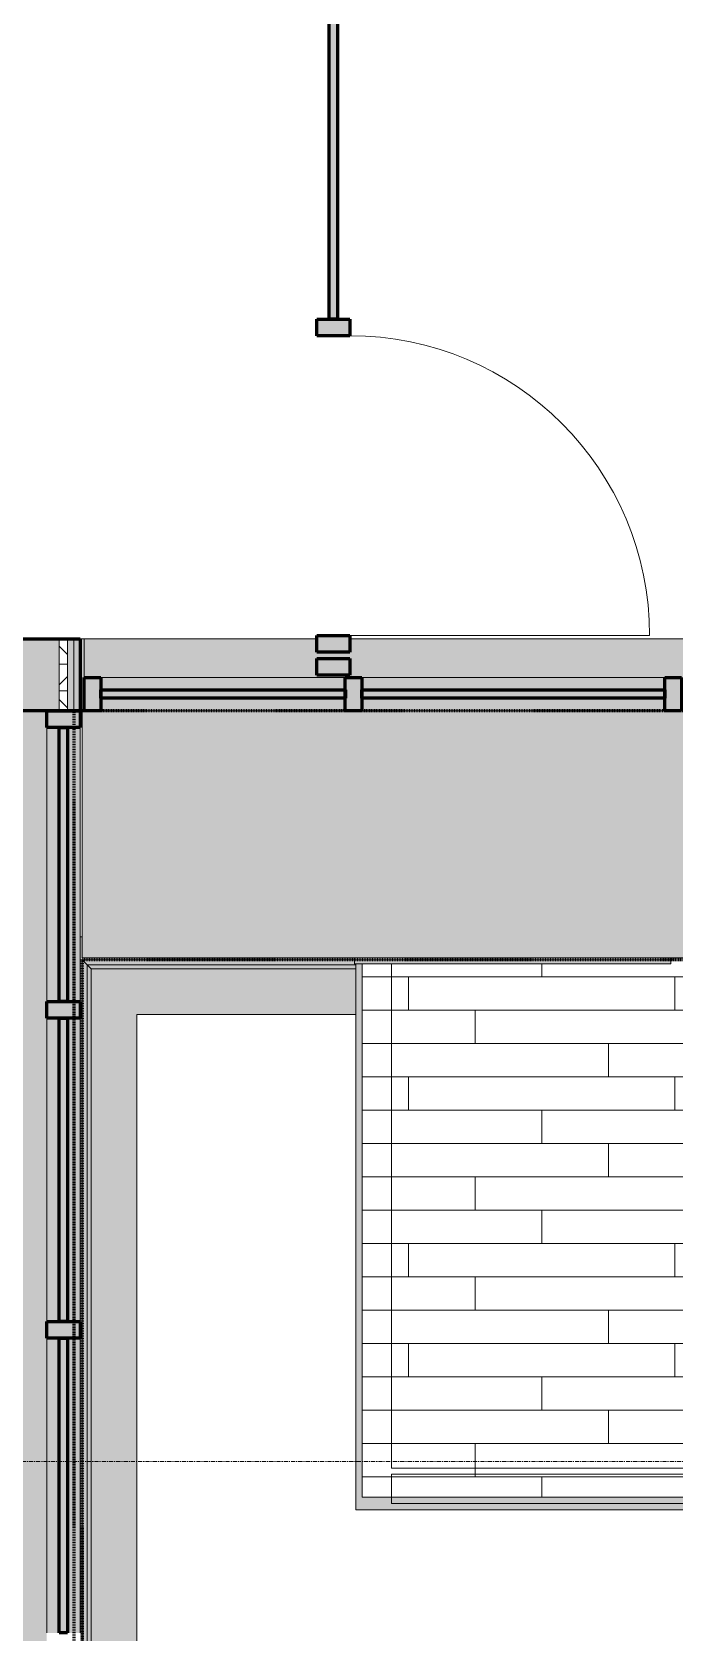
# Model space of a CAD drawing. Header units: inches. Extents: x -4061 to -1937, y 10959 to 12323.
# Drawn here: x -3406.1 to -3328.9, y 11166.6 to 11358.7 of the extents above; entities that cross this region are included whole.
import ezdxf

# ---------------------------------------------------------------- set-up
doc = ezdxf.new("R2010")
doc.units = ezdxf.units.IN
doc.header["$MEASUREMENT"] = 0
doc.linetypes.add('Dash 1_16_', pattern=[0.125, 0.0625, -0.0625])
doc.linetypes.add('Grid Line 1_2_', pattern=[0.875, 0.5, -0.125, 0.125, -0.125])
for name, color, linetype, lineweight in [('0-1', 7, 'Continuous', 5), ('0-4', 7, 'Continuous', 9), ('A-CLNG-1', 10, 'Continuous', 18), ('A-CLNG-PATT-1', 35, 'Continuous', 18), ('A-DETL-MBND-2', 23, 'Continuous', 5), ('A-DETL-MBND-4', 7, 'Continuous', 9), ('A-DETL-MBND-5', 251, 'Continuous', 9), ('A-DETL-MBND-6', 247, 'Continuous', 9), ('A-DOOR', 31, 'Continuous', 18), ('A-DOOR-7', 31, 'Continuous', 9), ('A-FLOR-3', 10, 'Continuous', 18), ('A-GLAZ-1', 27, 'Continuous', 18), ('A-GLAZ-2', 10, 'Continuous', 18), ('A-GLAZ-3', 251, 'Continuous', 9), ('A-GLAZ-CURT', 52, 'Continuous', 9), ('A-GLAZ-CURT-1', 90, 'Continuous', 9), ('A-GLAZ-CURT-2', 250, 'Continuous', 60), ('A-GLAZ-CURT-3', 52, 'Continuous', 60), ('A-GLAZ-CWMG', 51, 'Continuous', 9), ('A-GLAZ-CWMG-1', 247, 'Continuous', 9), ('A-GLAZ-CWMG-2', 250, 'Continuous', 60), ('A-GLAZ-CWMG-3', 7, 'Continuous', 9), ('A-GLAZ-CWMG-4', 51, 'Continuous', 60), ('A-WALL-1', 8, 'Continuous', 5), ('A-WALL-2', 250, 'Continuous', 60), ('A-WALL-3', 10, 'Continuous', 18), ('A-WALL-4', 23, 'Continuous', 5), ('A-WALL-6', 27, 'Continuous', 18), ('A-WALL-PATT-3', 53, 'Continuous', 9), ('A-WALL-PATT-4', 43, 'Continuous', 9), ('C-PROP-LINE-2', 91, 'Dash 1_16_', 60), ('S-GRID-1', 1, 'Grid Line 1_2_', 9)]:
    doc.layers.add(name, color=color, linetype=linetype, lineweight=lineweight)

# ---------------------------------------------------------------- blocks, each defined once
blk = doc.blocks.new('Basic Wall _ EXT - FIBER CEMENT - LARGE - ___-2162457-ENLARGED RCP - 1ST FLOOR PLAN - EAST')
at = {"layer": 'A-WALL-6'}
h = blk.add_hatch(color=256, dxfattribs=at)
h.paths.add_polyline_path([(-3399.44, 11246.78), (-3367.15, 11246.78), (-3367.15, 11246.89), (-3367.34, 11246.89), (-3367.34, 11247.39), (-3400.04, 11247.39)], flags=0)
h.paths.add_polyline_path([(-2068.17, 11246.78), (-2067.31, 11246.78), (-2067.92, 11247.39), (-2100.51, 11247.39), (-2100.51, 11246.89), (-2138.54, 11246.89), (-2138.54, 11247.39), (-2215.71, 11247.39), (-2215.71, 11246.78), (-2070.27, 11246.78)], flags=0)
h.paths.add_polyline_path([(-2904.54, 11246.78), (-2867.95, 11246.78), (-2867.95, 11247.39), (-2868.51, 11247.39), (-2868.51, 11246.89), (-2906.54, 11246.89), (-2906.54, 11247.39), (-2945.31, 11247.39), (-2945.31, 11246.89), (-2983.34, 11246.89), (-2983.34, 11247.39), (-3137.31, 11247.39), (-3137.31, 11246.89), (-3175.34, 11246.89), (-3175.34, 11247.39), (-3252.32, 11247.39), (-3252.32, 11246.78), (-3098.72, 11246.78), (-3098.72, 11247.2), (-2983.9, 11247.2), (-2983.9, 11246.78), (-2905.71, 11246.78)], flags=0)
h.paths.add_polyline_path([(-2676.32, 11246.78), (-2676.32, 11247.2), (-2561.5, 11247.2), (-2561.5, 11246.78), (-2330.54, 11246.78), (-2330.54, 11247.39), (-2330.91, 11247.39), (-2330.91, 11246.89), (-2368.94, 11246.89), (-2368.94, 11247.39), (-2407.71, 11247.39), (-2407.71, 11246.89), (-2445.74, 11246.89), (-2445.74, 11247.39), (-2446.11, 11247.39), (-2446.11, 11246.89), (-2484.14, 11246.89), (-2484.16, 11247.39), (-2522.91, 11247.39), (-2522.91, 11246.89), (-2560.94, 11246.89), (-2560.94, 11247.39), (-2753.12, 11247.39), (-2753.12, 11246.78), (-2683.44, 11246.78)], flags=0)
h = blk.add_hatch(color=256, dxfattribs=at)
h.paths.add_polyline_path([(-2561.5, 11246.49), (-2330.54, 11246.49), (-2330.54, 11246.78), (-2561.5, 11246.78), (-2561.5, 11246.64)], flags=0)
h.paths.add_polyline_path([(-3396.25, 11246.49), (-3367.15, 11246.49), (-3367.15, 11246.78), (-3399.44, 11246.78), (-3399.15, 11246.49)], flags=0)
h.paths.add_polyline_path([(-2070.27, 11246.49), (-2067.03, 11246.49), (-2067.31, 11246.78), (-2215.71, 11246.78), (-2215.71, 11246.49), (-2077.93, 11246.49)], flags=0)
h.paths.add_polyline_path([(-3252.32, 11246.49), (-3098.72, 11246.49), (-3098.72, 11246.78), (-3252.32, 11246.78), (-3252.32, 11246.64)], flags=0)
h.paths.add_polyline_path([(-2983.9, 11246.49), (-2867.95, 11246.49), (-2867.95, 11246.78), (-2983.9, 11246.78), (-2983.9, 11246.64)], flags=0)
h.paths.add_polyline_path([(-2753.12, 11246.49), (-2676.32, 11246.49), (-2676.32, 11246.78), (-2753.12, 11246.78), (-2753.12, 11246.64)], flags=0)
h = blk.add_hatch(color=256, dxfattribs=at)
h.paths.add_polyline_path([(-3399.02, 11246.36), (-3367.15, 11246.38), (-3367.15, 11246.49), (-3399.14, 11246.48), (-3399.04, 11246.38)], flags=0)
h.paths.add_polyline_path([(-2068.17, 11246.36), (-2066.92, 11246.38), (-2067.03, 11246.49), (-2215.71, 11246.47), (-2215.71, 11246.36), (-2070.27, 11246.36)], flags=0)
h.paths.add_polyline_path([(-2882.72, 11246.36), (-2867.95, 11246.38), (-2867.95, 11246.49), (-2983.9, 11246.48), (-2983.9, 11246.36), (-2890.38, 11246.36)], flags=0)
h.paths.add_polyline_path([(-2706.43, 11246.36), (-2676.32, 11246.38), (-2676.32, 11246.49), (-2753.12, 11246.47), (-2753.12, 11246.36), (-2714.1, 11246.36)], flags=0)
h.paths.add_polyline_path([(-3252.32, 11246.36), (-3098.72, 11246.39), (-3098.72, 11246.49), (-3252.32, 11246.48), (-3252.32, 11246.36)], flags=0)
h.paths.add_polyline_path([(-2561.5, 11246.36), (-2330.54, 11246.38), (-2330.54, 11246.49), (-2561.5, 11246.47), (-2561.5, 11246.38)], flags=0)
h = blk.add_hatch(color=256, dxfattribs=at)
h.paths.add_polyline_path([(-2683.44, 11246.31), (-2676.32, 11246.33), (-2676.32, 11246.34), (-2753.12, 11246.31), (-2753.12, 11246.31), (-2691.1, 11246.31)], flags=0)
h.paths.add_polyline_path([(-3380.92, 11246.31), (-3367.15, 11246.32), (-3367.15, 11246.34), (-3398.97, 11246.31), (-3398.96, 11246.31), (-3388.59, 11246.31)], flags=0)
h.paths.add_polyline_path([(-2068.17, 11246.31), (-2066.86, 11246.32), (-2066.89, 11246.34), (-2215.71, 11246.31), (-2215.71, 11246.31), (-2070.27, 11246.31)], flags=0)
h.paths.add_polyline_path([(-3252.32, 11246.31), (-3098.72, 11246.33), (-3098.72, 11246.34), (-3252.32, 11246.31), (-3252.32, 11246.31)], flags=0)
h.paths.add_polyline_path([(-2983.9, 11246.31), (-2867.95, 11246.33), (-2867.95, 11246.34), (-2983.9, 11246.31), (-2983.9, 11246.31)], flags=0)
h.paths.add_polyline_path([(-2330.54, 11246.31), (-2330.54, 11246.34), (-2561.5, 11246.31), (-2561.5, 11246.31), (-2330.87, 11246.31)], flags=0)
at = {"layer": 'A-WALL-3'}
for p, q in [((-3400.05, 11247.39), (-3399.44, 11246.78)), ((-3399.44, 11246.78), (-3399.15, 11246.49)), ((-3399.44, 11246.78), (-3367.15, 11246.78)), ((-3399.02, 11246.36), (-3399, 11246.34)), ((-3367.15, 11246.3), (-3398.96, 11246.3))]:
    blk.add_line(p, q, dxfattribs=at)
at = {"layer": 'A-WALL-3', "flags": 128}
for points in [[(-3399.15, 11246.49), (-3399.14, 11246.48), (-3399.11, 11246.45), (-3399.09, 11246.43), (-3399.07, 11246.41), (-3399.04, 11246.38), (-3399.02, 11246.36)], [(-3399, 11246.34), (-3398.98, 11246.32), (-3398.97, 11246.31), (-3398.96, 11246.31), (-3398.96, 11246.3)]]:
    blk.add_lwpolyline(points, dxfattribs=at)
blk = doc.blocks.new('Basic Wall _ EXT - FIBER CEMENT - SMALL - ___-2145931-ENLARGED RCP - 1ST FLOOR PLAN - EAST')
at = {"layer": 'A-DETL-MBND-6'}
h = blk.add_hatch(color=256, dxfattribs=at)
h.paths.add_polyline_path([(-2983.9, 11240.83), (-2930.17, 11240.83), (-2930.17, 11241.39), (-2925.92, 11241.39), (-2925.92, 11240.83), (-2867.95, 11240.83), (-2867.95, 11246.31), (-2983.9, 11246.31), (-2983.9, 11240.9)], flags=0)
h.paths.add_polyline_path([(-2737.09, 11240.83), (-2676.32, 11240.83), (-2676.32, 11246.31), (-2753.12, 11246.31), (-2753.12, 11240.83), (-2744.76, 11240.83)], flags=0)
h.paths.add_polyline_path([(-2061.44, 11240.83), (-2061.36, 11240.83), (-2066.87, 11246.31), (-2215.71, 11246.31), (-2215.71, 11240.83), (-2062.6, 11240.83)], flags=0)
h.paths.add_polyline_path([(-3393.48, 11240.83), (-3367.15, 11240.83), (-3367.15, 11246.31), (-3398.96, 11246.31), (-3393.56, 11240.9)], flags=0)
h.paths.add_polyline_path([(-3252.32, 11240.83), (-3098.72, 11240.83), (-3098.72, 11246.31), (-3252.32, 11246.31), (-3252.32, 11240.9)], flags=0)
h.paths.add_polyline_path([(-2561.5, 11240.83), (-2373.37, 11240.83), (-2373.37, 11241.39), (-2369.12, 11241.39), (-2369.12, 11240.83), (-2333.61, 11240.83), (-2330.54, 11244.01), (-2330.54, 11246.31), (-2561.5, 11246.31), (-2561.5, 11240.9)], flags=0)
at = {"layer": 'A-DETL-MBND-4'}
blk.add_line((-3393.48, 11240.83), (-3367.15, 11240.83), dxfattribs=at)
blk = doc.blocks.new('Basic Wall _ EXT - FIBER CEMENT - LARGE - ___-2162458-ENLARGED RCP - 1ST FLOOR PLAN - EAST')
at = {"layer": 'A-WALL-6'}
for points in [[(-3400.04, 11023.21), (-3399.44, 11023.21), (-3399.44, 11246.78), (-3400.05, 11247.39), (-3400.04, 11145.2), (-3399.55, 11145.2), (-3399.55, 11107.18), (-3400.05, 11107.18), (-3400.03, 11106.61), (-3399.55, 11106.61), (-3399.55, 11068.59), (-3400.05, 11068.59), (-3400.05, 11023.21)], [(-3399.44, 11023.21), (-3399.15, 11023.21), (-3399.15, 11246.49), (-3399.44, 11246.78), (-3399.44, 11027.91)], [(-3399.15, 11023.21), (-3399.02, 11023.21), (-3399.04, 11246.38), (-3399.15, 11246.45), (-3399.15, 11027.91)], [(-3398.96, 11023.21), (-3398.98, 11246.32), (-3399, 11246.31), (-3398.97, 11023.21), (-3398.97, 11023.21)]]:
    blk.add_hatch(color=256, dxfattribs=at).paths.add_polyline_path(points, flags=0)
at = {"layer": 'A-WALL-3'}
for p, q in [((-3399.44, 11246.78), (-3400.05, 11247.39)), ((-3399.15, 11246.49), (-3399.44, 11246.78)), ((-3399.44, 11023.21), (-3399.44, 11246.78)), ((-3399, 11246.34), (-3399.02, 11246.36)), ((-3398.96, 11246.31), (-3398.96, 11023.21))]:
    blk.add_line(p, q, dxfattribs=at)
at = {"layer": 'A-WALL-3', "flags": 128}
for points in [[(-3399.02, 11246.36), (-3399.04, 11246.38), (-3399.07, 11246.41), (-3399.09, 11246.43), (-3399.11, 11246.45), (-3399.14, 11246.48), (-3399.15, 11246.49)], [(-3398.96, 11246.31), (-3398.96, 11246.31), (-3398.97, 11246.31), (-3398.98, 11246.32), (-3399, 11246.34)]]:
    blk.add_lwpolyline(points, dxfattribs=at)
blk = doc.blocks.new('Basic Wall _ EXT - FIBER CEMENT - SMALL - ___-2145932-ENLARGED RCP - 1ST FLOOR PLAN - EAST')
at = {"layer": 'A-DETL-MBND-6'}
blk.add_hatch(color=256, dxfattribs=at).paths.add_polyline_path([(-3398.96, 11023.21), (-3393.48, 11023.21), (-3393.48, 11240.83), (-3398.96, 11246.31), (-3398.96, 11027.91)], flags=0)
at = {"layer": 'A-DETL-MBND-4'}
blk.add_line((-3393.48, 11023.21), (-3393.48, 11240.83), dxfattribs=at)
blk = doc.blocks.new('_THE_ WINDOW _ DOOR - Window - 2nd Floor-2113391-ENLARGED RCP - 1ST FLOOR PLAN - EAST')
at = {"layer": 'A-GLAZ-1'}
blk.add_hatch(color=256, dxfattribs=at).paths.add_polyline_path([(-19.01, -4.44), (-19.01, -4.94), (19.01, -4.94), (19.01, -4.44), (-19.01, -4.44)], flags=0)
at = {"layer": 'A-GLAZ-3'}
h = blk.add_hatch(dxfattribs=at)
h.set_pattern_fill('FP_12', color=256, style=0, pattern_type=2)
h.set_pattern_definition([(0, (25.74, -1.51), (-38.4, 120.38), [0.392, -38.007]), (0, (25.74, -1.12), (-38.4, 120.38), [0.392, -38.007]), (0, (25.74, 14.85), (-38.4, 120.38), [0.392, -38.007]), (0, (25.74, 15.24), (-38.4, 120.38), [0.392, -38.007]), (0, (25.74, 31.2), (-38.4, 120.38), [0.393, -38.008]), (0, (25.74, 31.6), (-38.4, 120.38), [0.393, -38.008]), (0, (25.74, 47.56), (-38.4, 120.38), [0.393, -38.008]), (0, (25.74, 47.95), (-38.4, 120.38), [0.393, -38.008]), (0, (25.74, 63.92), (-38.4, 120.38), [0.393, -38.008]), (0, (25.74, 64.31), (-38.4, 120.38), [0.393, -38.008]), (0, (25.74, 80.28), (-38.4, 120.38), [0.393, -38.008]), (0, (25.74, 80.67), (-38.4, 120.38), [0.393, -38.008]), (0, (25.74, 96.63), (-38.4, 120.38), [0.393, -38.008]), (0, (25.74, 97.03), (-38.4, 120.38), [0.393, -38.008]), (0, (25.74, 112.99), (-38.4, 120.38), [0.392, -38.007]), (0, (25.74, 113.38), (-38.4, 120.38), [0.392, -38.007]), (0, (43.19, -1.51), (-38.4, 120.38), [0.393, -38.008]), (0, (43.19, -1.12), (-38.4, 120.38), [0.393, -38.008]), (0, (43.19, 14.85), (-38.4, 120.38), [0.393, -38.008]), (0, (43.19, 15.24), (-38.4, 120.38), [0.393, -38.008]), (0, (43.19, 31.2), (-38.4, 120.38), [0.393, -38.008]), (0, (43.19, 31.6), (-38.4, 120.38), [0.393, -38.008]), (0, (43.19, 47.56), (-38.4, 120.38), [0.393, -38.008]), (0, (43.19, 47.95), (-38.4, 120.38), [0.393, -38.008]), (0, (43.19, 63.92), (-38.4, 120.38), [0.393, -38.008]), (0, (43.19, 64.31), (-38.4, 120.38), [0.393, -38.008]), (0, (43.19, 80.28), (-38.4, 120.38), [0.393, -38.008]), (0, (43.19, 80.67), (-38.4, 120.38), [0.393, -38.008]), (0, (43.19, 96.63), (-38.4, 120.38), [0.393, -38.008]), (0, (43.19, 97.03), (-38.4, 120.38), [0.393, -38.008]), (0, (43.19, 112.99), (-38.4, 120.38), [0.392, -38.007]), (0, (43.19, 113.38), (-38.4, 120.38), [0.392, -38.007]), (0, (60.64, -1.51), (-38.4, 120.38), [0.392, -38.007]), (0, (60.64, -1.12), (-38.4, 120.38), [0.392, -38.007]), (0, (60.64, 14.85), (-38.4, 120.38), [0.392, -38.007]), (0, (60.64, 15.24), (-38.4, 120.38), [0.392, -38.007]), (0, (60.64, 31.2), (-38.4, 120.38), [0.392, -38.007]), (0, (60.64, 31.6), (-38.4, 120.38), [0.392, -38.007]), (0, (60.64, 47.56), (-38.4, 120.38), [0.392, -38.007]), (0, (60.64, 47.95), (-38.4, 120.38), [0.392, -38.007]), (0, (60.64, 63.92), (-38.4, 120.38), [0.392, -38.007]), (0, (60.64, 64.31), (-38.4, 120.38), [0.392, -38.007]), (0, (60.64, 80.28), (-38.4, 120.38), [0.392, -38.007]), (0, (60.64, 80.67), (-38.4, 120.38), [0.392, -38.007]), (0, (60.64, 96.63), (-38.4, 120.38), [0.392, -38.007]), (0, (60.64, 97.03), (-38.4, 120.38), [0.392, -38.007]), (0, (60.64, 112.99), (-38.4, 120.38), [0.392, -38.007]), (0, (60.64, 113.38), (-38.4, 120.38), [0.392, -38.007]), (90, (24, -4.063), (-38.4, 2e-15), [120, -0.375]), (90, (24.375, -4.063), (-38.4, 2e-15), [120, -0.375]), (90, (25.74, -1.51), (-38.4, 2e-15), [0.392, -119.982]), (90, (25.74, 14.848), (-38.4, 2e-15), [0.393, -119.983]), (90, (25.74, 31.206), (-38.4, 2e-15), [0.392, -119.982]), (90, (25.74, 47.563), (-38.4, 2e-15), [0.392, -119.982]), (90, (25.74, 63.92), (-38.4, 2e-15), [0.392, -119.982]), (90, (25.74, 80.277), (-38.4, 2e-15), [0.392, -119.982]), (90, (25.74, 96.634), (-38.4, 2e-15), [0.392, -119.982]), (90, (25.74, 112.99), (-38.4, 2e-15), [0.392, -119.982]), (90, (26.134, -1.51), (-38.4, 2e-15), [0.392, -119.982]), (90, (26.134, 14.848), (-38.4, 2e-15), [0.393, -119.983]), (90, (26.134, 31.206), (-38.4, 2e-15), [0.392, -119.982]), (90, (26.134, 47.563), (-38.4, 2e-15), [0.392, -119.982]), (90, (26.134, 63.92), (-38.4, 2e-15), [0.392, -119.982]), (90, (26.134, 80.277), (-38.4, 2e-15), [0.392, -119.982]), (90, (26.134, 96.634), (-38.4, 2e-15), [0.392, -119.982]), (90, (26.134, 112.99), (-38.4, 2e-15), [0.392, -119.982]), (90, (43.19, -1.51), (-38.4, 2e-15), [0.392, -119.982]), (90, (43.19, 14.848), (-38.4, 2e-15), [0.393, -119.983]), (90, (43.19, 31.206), (-38.4, 2e-15), [0.392, -119.982]), (90, (43.19, 47.563), (-38.4, 2e-15), [0.392, -119.982]), (90, (43.19, 63.92), (-38.4, 2e-15), [0.392, -119.982]), (90, (43.19, 80.277), (-38.4, 2e-15), [0.392, -119.982]), (90, (43.19, 96.634), (-38.4, 2e-15), [0.392, -119.982]), (90, (43.19, 112.99), (-38.4, 2e-15), [0.392, -119.982]), (90, (43.584, -1.51), (-38.4, 2e-15), [0.392, -119.982]), (90, (43.584, 14.848), (-38.4, 2e-15), [0.393, -119.983]), (90, (43.584, 31.206), (-38.4, 2e-15), [0.392, -119.982]), (90, (43.584, 47.563), (-38.4, 2e-15), [0.392, -119.982]), (90, (43.584, 63.92), (-38.4, 2e-15), [0.392, -119.982]), (90, (43.584, 80.277), (-38.4, 2e-15), [0.392, -119.982]), (90, (43.584, 96.634), (-38.4, 2e-15), [0.392, -119.982]), (90, (43.584, 112.99), (-38.4, 2e-15), [0.392, -119.982]), (90, (60.64, -1.51), (-38.4, 2e-15), [0.392, -119.982]), (90, (60.64, 14.848), (-38.4, 2e-15), [0.392, -119.982]), (90, (60.64, 31.206), (-38.4, 2e-15), [0.392, -119.982]), (90, (60.64, 47.563), (-38.4, 2e-15), [0.392, -119.982]), (90, (60.64, 63.92), (-38.4, 2e-15), [0.392, -119.982]), (90, (60.64, 80.277), (-38.4, 2e-15), [0.392, -119.982]), (90, (60.64, 96.634), (-38.4, 2e-15), [0.392, -119.982]), (90, (60.64, 112.99), (-38.4, 2e-15), [0.392, -119.982]), (90, (61.034, -1.51), (-38.4, 2e-15), [0.392, -119.982]), (90, (61.034, 14.848), (-38.4, 2e-15), [0.392, -119.982]), (90, (61.034, 31.206), (-38.4, 2e-15), [0.392, -119.982]), (90, (61.034, 47.563), (-38.4, 2e-15), [0.392, -119.982]), (90, (61.034, 63.92), (-38.4, 2e-15), [0.392, -119.982]), (90, (61.034, 80.277), (-38.4, 2e-15), [0.392, -119.982]), (90, (61.034, 96.634), (-38.4, 2e-15), [0.392, -119.982]), (90, (61.034, 112.99), (-38.4, 2e-15), [0.392, -119.982]), (180, (62.4, -4.44), (-38.4, 120.38), [38.025, -0.375]), (180, (62.4, -4.06), (-38.4, 120.38), [38.025, -0.375])])
h.paths.add_polyline_path([(-19.01, -4.44), (19.01, -4.44), (19.01, -4.19), (-19.01, -4.19)], flags=0)
at = {"layer": 'A-GLAZ-2'}
for p, q in [((-19.01, -4.19), (-19.01, -4.44)), ((-19.01, -4.44), (-19.01, -4.94)), ((-19.01, -4.44), (19.01, -4.44)), ((-19.01, -4.94), (19.01, -4.94)), ((19.01, -4.19), (19.01, -4.44)), ((19.01, -4.44), (19.01, -4.94))]:
    blk.add_line(p, q, dxfattribs=at)
blk = doc.blocks.new('System Panel - Glazed-2110450-ENLARGED RCP - 1ST FLOOR PLAN - EAST')
at = {"layer": 'A-GLAZ-CURT-1'}
blk.add_hatch(color=256, dxfattribs=at).paths.add_polyline_path([(16.45, 0.5), (-16.45, 0.5), (-16.45, -0.5), (16.45, -0.5)], flags=0)
at = {"layer": 'A-GLAZ-CURT-2'}
for p, q in [((-16.45, -0.5), (-16.45, 0.5)), ((-16.45, 0.5), (16.45, 0.5)), ((16.45, 0.5), (16.45, -0.5)), ((16.45, -0.5), (-16.45, -0.5))]:
    blk.add_line(p, q, dxfattribs=at)
blk = doc.blocks.new('Rectangular Mullion - 2_ x 4_ rectangular-1900516-ENLARGED RCP - 1ST FLOOR PLAN - EAST')
at = {"layer": 'A-GLAZ-CWMG-1'}
h = blk.add_hatch(color=256, dxfattribs=at)
h.paths.add_polyline_path([(-3403.92, 11166.59), (-3402.8, 11166.59), (-3402.8, 11201.99), (-3404.3, 11201.99), (-3404.3, 11166.59)], flags=0)
h.paths.add_polyline_path([(-3400.3, 11166.59), (-3400.3, 11201.99), (-3401.8, 11201.99), (-3401.8, 11166.59)], flags=0)
at = {"layer": 'A-GLAZ-CWMG-3'}
for p, q in [((-3404.3, 11201.99), (-3404.3, 11166.59)), ((-3400.3, 11201.99), (-3400.3, 11166.59))]:
    blk.add_line(p, q, dxfattribs=at)
blk = doc.blocks.new('Rectangular Mullion - 2_ x 4_ rectangular-2110445-ENLARGED RCP - 1ST FLOOR PLAN - EAST')
at = {"layer": 'A-GLAZ-CWMG-1'}
blk.add_hatch(color=256, dxfattribs=at).paths.add_polyline_path([(0, -2), (0, 2), (-2, 2), (-2, -2)], flags=0)
at = {"layer": 'A-GLAZ-CWMG-2'}
for p, q in [((-2, 2), (0, 2)), ((-2, -2), (-2, 2)), ((0, 2), (0, -2)), ((0, -2), (-2, -2))]:
    blk.add_line(p, q, dxfattribs=at)
blk = doc.blocks.new('System Panel - Glazed-2110451-ENLARGED RCP - 1ST FLOOR PLAN - EAST')
at = {"layer": 'A-GLAZ-CURT-1'}
blk.add_hatch(color=256, dxfattribs=at).paths.add_polyline_path([(18.2, 0.5), (-18.2, 0.5), (-18.2, -0.5), (18.2, -0.5)], flags=0)
at = {"layer": 'A-GLAZ-CURT-2'}
for p, q in [((-18.2, -0.5), (-18.2, 0.5)), ((-18.2, 0.5), (18.2, 0.5)), ((18.2, 0.5), (18.2, -0.5)), ((18.2, -0.5), (-18.2, -0.5))]:
    blk.add_line(p, q, dxfattribs=at)
blk = doc.blocks.new('Rectangular Mullion - 2_ x 4_ rectangular-2110449-ENLARGED RCP - 1ST FLOOR PLAN - EAST')
at = {"layer": 'A-GLAZ-CWMG-1'}
blk.add_hatch(color=256, dxfattribs=at).paths.add_polyline_path([(-1, -0.5), (-1, 2), (1, 2), (1, -2), (-1, -2), (-1, -1.69)], flags=0)
at = {"layer": 'A-GLAZ-CWMG-2'}
for p, q in [((1, 2), (-1, 2)), ((-1, 2), (-1, -2)), ((1, -2), (1, 2)), ((-1, -2), (1, -2))]:
    blk.add_line(p, q, dxfattribs=at)
blk = doc.blocks.new('System Panel - Glazed-2110452-ENLARGED RCP - 1ST FLOOR PLAN - EAST')
at = {"layer": 'A-GLAZ-CURT-1'}
blk.add_hatch(color=256, dxfattribs=at).paths.add_polyline_path([(17.7, -0.5), (17.7, 0.5), (-17.7, 0.5), (-17.7, -0.5), (15.45, -0.5)], flags=0)
at = {"layer": 'A-GLAZ-CURT-2'}
for p, q in [((-17.7, -0.5), (-17.7, 0.5)), ((-17.7, 0.5), (17.7, 0.5)), ((17.7, 0.5), (17.7, -0.5)), ((17.7, -0.5), (-17.7, -0.5))]:
    blk.add_line(p, q, dxfattribs=at)
blk = doc.blocks.new('Rectangular Mullion - 2_ x 4_ rectangular-V51-ENLARGED RCP - 1ST FLOOR PLAN - EAST')
at = {"layer": 'A-GLAZ-CWMG-1'}
h = blk.add_hatch(color=256, dxfattribs=at)
h.paths.add_polyline_path([(-3400.3, 11203.99), (-3400.3, 11240.39), (-3401.8, 11240.39), (-3401.8, 11203.99)], flags=0)
h.paths.add_polyline_path([(-3403.92, 11203.99), (-3402.8, 11203.99), (-3402.8, 11240.39), (-3404.3, 11240.39), (-3404.3, 11203.99)], flags=0)
at = {"layer": 'A-GLAZ-CWMG-3'}
for p, q in [((-3404.3, 11240.39), (-3404.3, 11203.99)), ((-3400.3, 11240.39), (-3400.3, 11203.99))]:
    blk.add_line(p, q, dxfattribs=at)
blk = doc.blocks.new('Rectangular Mullion - 2_ x 4_ rectangular-1900530-ENLARGED RCP - 1ST FLOOR PLAN - EAST')
at = {"layer": 'A-GLAZ-CWMG-1'}
h = blk.add_hatch(color=256, dxfattribs=at)
h.paths.add_polyline_path([(-3400.3, 11242.39), (-3400.3, 11275.29), (-3401.8, 11275.29), (-3401.8, 11242.39)], flags=0)
h.paths.add_polyline_path([(-3403.92, 11242.39), (-3402.8, 11242.39), (-3402.8, 11275.29), (-3404.3, 11275.29), (-3404.3, 11242.39)], flags=0)
at = {"layer": 'A-GLAZ-CWMG-3'}
for p, q in [((-3404.3, 11275.29), (-3404.3, 11242.39)), ((-3400.3, 11275.29), (-3400.3, 11242.39))]:
    blk.add_line(p, q, dxfattribs=at)
blk = doc.blocks.new('System Panel - Glazed-2191482-ENLARGED RCP - 1ST FLOOR PLAN - EAST')
at = {"layer": 'A-GLAZ-CURT-1'}
blk.add_hatch(color=256, dxfattribs=at).paths.add_polyline_path([(-14.27, -0.5), (14.7, -0.5), (14.7, 0.5), (-14.7, 0.5), (-14.7, -0.5)], flags=0)
at = {"layer": 'A-GLAZ-CURT-2'}
for p, q in [((-14.7, -0.5), (-14.7, 0.5)), ((-14.7, 0.5), (14.7, 0.5)), ((14.7, 0.5), (14.7, -0.5)), ((14.7, -0.5), (-14.7, -0.5))]:
    blk.add_line(p, q, dxfattribs=at)
blk = doc.blocks.new('System Panel - Glazed-2110446-ENLARGED RCP - 1ST FLOOR PLAN - EAST')
at = {"layer": 'A-GLAZ-CURT-1'}
blk.add_hatch(color=256, dxfattribs=at).paths.add_polyline_path([(-18.2, 0.5), (-18.2, -0.5), (18.2, -0.5), (18.2, 0.5), (-11.88, 0.5)], flags=0)
at = {"layer": 'A-GLAZ-CURT-2'}
for p, q in [((-18.2, -0.5), (-18.2, 0.5)), ((-18.2, 0.5), (18.2, 0.5)), ((18.2, 0.5), (18.2, -0.5)), ((18.2, -0.5), (-18.2, -0.5))]:
    blk.add_line(p, q, dxfattribs=at)
blk = doc.blocks.new('Rectangular Mullion - 2_ x 4_ rectangular-2191477-ENLARGED RCP - 1ST FLOOR PLAN - EAST')
at = {"layer": 'A-GLAZ-CWMG-1'}
h = blk.add_hatch(color=256, dxfattribs=at)
h.paths.add_polyline_path([(-3368.43, 11277.29), (-3368.43, 11278.79), (-3397.82, 11278.79), (-3397.82, 11277.29), (-3380.92, 11277.29)], flags=0)
h.paths.add_polyline_path([(-3397.82, 11279.79), (-3368.43, 11279.79), (-3368.43, 11281.29), (-3397.82, 11281.29), (-3397.82, 11280.27)], flags=0)
at = {"layer": 'A-GLAZ-CWMG-3'}
for p, q in [((-3397.82, 11281.29), (-3368.43, 11281.29)), ((-3397.82, 11277.29), (-3368.43, 11277.29))]:
    blk.add_line(p, q, dxfattribs=at)
blk = doc.blocks.new('Rectangular Mullion - 2_ x 4_ rectangular-1900519-ENLARGED RCP - 1ST FLOOR PLAN - EAST')
at = {"layer": 'A-GLAZ-CWMG-1'}
blk.add_hatch(color=256, dxfattribs=at).paths.add_polyline_path([(-3827.14, 11319.18), (-3827.14, 11355.58), (-3831.14, 11355.58), (-3831.14, 11319.18), (-3830.82, 11319.18)], flags=0)
at = {"layer": 'A-GLAZ-CWMG-3'}
for p, q in [((-3831.14, 11319.18), (-3831.14, 11355.58)), ((-3827.14, 11319.18), (-3827.14, 11355.58))]:
    blk.add_line(p, q, dxfattribs=at)
blk = doc.blocks.new('CTR - 1st Phase - Shell_rvt-1-ENLARGED RCP - 1ST FLOOR PLAN - EAST')
at = {"layer": 'A-CLNG-PATT-1'}
h = blk.add_hatch(dxfattribs=at)
h.set_pattern_fill('FP_24', color=256, style=0, pattern_type=2)
h.set_pattern_definition([(90, (-2963.524, 11049.389), (4, -2e-16), []), (0, (-2963.524, 11049.389), (8, -8), [4, -28]), (0, (-2959.524, 11065.389), (8, -8), [4, -28])])
h.paths.add_polyline_path([(-3860.47, 11023.21), (-3830.82, 11023.21), (-3830.82, 11030.34), (-3831.32, 11030.34), (-3831.32, 11068.36), (-3830.82, 11068.36), (-3830.82, 11164.59), (-3831.14, 11164.59), (-3831.14, 11399.98), (-3830.82, 11399.98), (-3830.82, 11432.64), (-3860.47, 11432.64), (-3860.47, 11027.91)], flags=0)
h.paths.add_polyline_path([(-2261.88, 11247.64), (-2068.17, 11247.64), (-2068.17, 12118.34), (-2521.97, 12118.34), (-2521.97, 12088.69), (-2484.14, 12088.69), (-2484.14, 12089.19), (-2446.11, 12089.19), (-2446.11, 12088.69), (-2407.34, 12088.69), (-2407.34, 12089.19), (-2369.31, 12089.19), (-2369.31, 12088.69), (-2349.74, 12088.69), (-2349.74, 12089.19), (-2311.71, 12089.19), (-2311.71, 12088.69), (-2311.34, 12088.69), (-2311.34, 12089.19), (-2273.31, 12089.19), (-2273.31, 12088.69), (-2176.94, 12088.69), (-2176.94, 12089.19), (-2138.91, 12089.19), (-2138.91, 12088.69), (-2097.82, 12088.69), (-2097.82, 11970.99), (-2097.32, 11970.99), (-2097.32, 11932.78), (-2097.82, 11932.78), (-2097.82, 11932.59), (-2097.32, 11932.59), (-2097.32, 11894.38), (-2097.82, 11894.38), (-2097.82, 11778.8), (-2097.32, 11778.8), (-2097.32, 11740.78), (-2097.82, 11740.78), (-2097.82, 11740.4), (-2097.32, 11740.4), (-2097.32, 11702.38), (-2097.82, 11702.38), (-2097.82, 11663.6), (-2097.32, 11663.6), (-2097.32, 11625.58), (-2097.82, 11625.58), (-2097.82, 11471.79), (-2097.32, 11471.79), (-2097.32, 11433.76), (-2097.82, 11433.76), (-2097.82, 11433.39), (-2097.32, 11433.39), (-2097.32, 11395.36), (-2097.82, 11395.36), (-2097.82, 11356.4), (-2097.32, 11356.4), (-2097.32, 11318.38), (-2097.82, 11318.38), (-2097.82, 11277.29), (-2138.91, 11277.29), (-2138.91, 11276.79), (-2176.94, 11276.79), (-2176.94, 11277.29), (-2273.31, 11277.29), (-2273.31, 11276.79), (-2311.34, 11276.79), (-2311.34, 11277.29), (-2311.71, 11277.29), (-2311.71, 11276.79), (-2349.74, 11276.79), (-2349.74, 11277.29), (-2407.71, 11277.29), (-2407.71, 11276.79), (-2445.74, 11276.79), (-2445.74, 11277.29), (-2561.31, 11277.29), (-2561.31, 11276.79), (-2599.34, 11276.79), (-2599.34, 11277.29), (-2599.71, 11277.29), (-2599.71, 11276.79), (-2637.74, 11276.79), (-2637.74, 11277.29), (-2791.71, 11277.29), (-2791.71, 11276.79), (-2829.74, 11276.79), (-2829.74, 11277.29), (-2830.11, 11277.29), (-2830.11, 11276.79), (-2868.14, 11276.79), (-2868.14, 11277.29), (-3400.05, 11277.29), (-3400.05, 11247.64), (-2858.53, 11247.64), (-2845.56, 11261.08), (-2842.42, 11254.87), (-2842.42, 11255.39), (-2845.31, 11261.19), (-2842.42, 11261.19), (-2842.42, 11262.19), (-2842.35, 11261.81), (-2841.92, 11263.17), (-2837.92, 11264.17), (-2826.92, 11264.17), (-2822.92, 11263.17), (-2822.5, 11261.81), (-2822.42, 11262.19), (-2822.42, 11261.19), (-2814.43, 11261.19), (-2818.43, 11247.64), (-2818.24, 11247.64), (-2814.18, 11261.08), (-2801.21, 11247.64), (-2327.03, 11247.64), (-2321.6, 11253.27), (-2318.76, 11247.64), (-2318.5, 11247.64), (-2321.35, 11253.38), (-2318.47, 11253.4), (-2318.47, 11254.38), (-2318.39, 11253.99), (-2317.97, 11255.36), (-2313.97, 11256.36), (-2302.97, 11256.36), (-2298.97, 11255.36), (-2298.54, 11253.99), (-2298.47, 11254.38), (-2298.47, 11253.38), (-2290.48, 11253.38), (-2292.17, 11247.64), (-2291.92, 11247.64), (-2290.22, 11253.27), (-2284.79, 11247.64), (-2269.55, 11247.64)], flags=0)
h.paths.add_polyline_path([(-2316.22, 11253.38), (-2300.84, 11253.4), (-2302.97, 11253.88), (-2313.97, 11253.88), (-2316.09, 11253.4)], flags=0)
h.paths.add_polyline_path([(-2829.07, 11261.19), (-2824.67, 11261.19), (-2826.92, 11261.69), (-2837.92, 11261.69), (-2840.17, 11261.19), (-2837.92, 11261.19)], flags=0)
h.paths.add_polyline_path([(-3860.47, 11549.34), (-3830.82, 11549.34), (-3830.82, 11933.34), (-3831.32, 11933.34), (-3831.32, 12009.39), (-3830.82, 12009.39), (-3830.82, 12032.24), (-3831.32, 12032.24), (-3831.32, 12070.27), (-3830.82, 12070.27), (-3830.82, 12088.69), (-3789.42, 12088.69), (-3789.42, 12089.19), (-3751.4, 12089.19), (-3751.4, 12088.69), (-3674.54, 12088.69), (-3674.54, 12089.19), (-3636.51, 12089.19), (-3636.51, 12088.69), (-3549.42, 12088.69), (-3549.42, 12089.19), (-3511.4, 12089.19), (-3511.4, 12088.69), (-3405.42, 12088.69), (-3405.42, 12089.19), (-3367.4, 12089.19), (-3367.4, 12088.69), (-3290.54, 12088.69), (-3290.54, 12089.19), (-3252.51, 12089.19), (-3252.51, 12088.69), (-3213.74, 12088.69), (-3213.74, 12089.19), (-3175.71, 12089.19), (-3175.71, 12088.69), (-3175.34, 12088.69), (-3175.34, 12089.19), (-3137.31, 12089.19), (-3137.31, 12088.69), (-3060.14, 12088.69), (-3060.14, 12089.19), (-3022.11, 12089.19), (-3022.11, 12088.69), (-2868.14, 12088.69), (-2868.14, 12089.19), (-2830.11, 12089.19), (-2830.11, 12088.69), (-2791.34, 12088.69), (-2791.34, 12089.19), (-2753.31, 12089.19), (-2753.31, 12088.69), (-2689.01, 12088.69), (-2689.01, 12118.34), (-3787.15, 12118.34), (-3787.14, 12118.29), (-3787.15, 12117.84), (-3787.21, 12118.17), (-3787.64, 12116.8), (-3791.64, 12115.8), (-3802.64, 12115.8), (-3806.64, 12116.8), (-3807.06, 12118.17), (-3807.14, 12117.82), (-3807.14, 12118.34), (-3860.47, 12118.34), (-3860.47, 12088.59), (-3847.52, 12088.59), (-3847.52, 12084.34), (-3860.47, 12084.34), (-3860.47, 11549.37)], flags=0)
h.paths.add_polyline_path([(-2675.77, 12088.69), (-2638.67, 12088.69), (-2638.67, 12118.34), (-2687.26, 12118.34), (-2687.26, 12088.69)], flags=0)
h.paths.add_polyline_path([(-3802.48, 12118.29), (-3791.64, 12118.29), (-3791.41, 12118.34), (-3802.86, 12118.34), (-3802.64, 12118.29)], flags=0)
at = {"layer": 'A-DETL-MBND-2'}
for points in [[(-3367.15, 11185.64), (-3366.4, 11185.64), (-3366.4, 11246.89), (-3367.15, 11246.89), (-3367.15, 11211.12)], [(-3253.07, 11181.39), (-3252.32, 11181.39), (-3252.32, 11185.64), (-3253.07, 11185.64), (-3253.07, 11182.89), (-3366.4, 11182.89), (-3366.4, 11185.64), (-3367.15, 11185.64), (-3367.15, 11181.39), (-3288.95, 11181.39)]]:
    blk.add_hatch(color=256, dxfattribs=at).paths.add_polyline_path(points, flags=0)
at = {"layer": 'A-DETL-MBND-5'}
h = blk.add_hatch(dxfattribs=at)
h.set_pattern_fill('FP_22', color=256, style=0, pattern_type=2)
h.set_pattern_definition([(180, (-3360.832, 33065.345), (5e-16, 4), []), (90, (-3360.832, 33065.345), (8, 8), [4, -28]), (90, (-3376.832, 33069.345), (8, 8), [4, -28])])
h.paths.add_polyline_path([(-3366.4, 11182.89), (-3253.07, 11182.89), (-3253.07, 11247.39), (-3290.91, 11247.39), (-3290.91, 11246.89), (-3328.94, 11246.89), (-3328.94, 11247.39), (-3329.31, 11247.39), (-3329.31, 11246.89), (-3366.4, 11246.89), (-3366.4, 11211.12)], flags=0)
at = {"layer": 'A-WALL-1'}
h = blk.add_hatch(color=256, dxfattribs=at)
h.paths.add_polyline_path([(-3401.8, 11023.21), (-3401.05, 11023.21), (-3401.05, 11164.59), (-3401.8, 11164.59), (-3401.8, 11027.91)], flags=0)
h.paths.add_polyline_path([(-3401.05, 11277.29), (-3401.05, 11285.91), (-3401.8, 11285.91), (-3401.8, 11277.29)], flags=0)
for points in [[(-3400.05, 11277.29), (-3399.82, 11277.29), (-3399.82, 11285.91), (-3400.3, 11285.91), (-3400.3, 11277.29)], [(-3404.76, 11164.59), (-3404.3, 11164.59), (-3404.3, 11277.29), (-3408.92, 11277.29), (-3408.92, 11164.59), (-3408.3, 11164.59)], [(-3400.3, 11145.2), (-3400.05, 11145.2), (-3400.05, 11247.39), (-3400.3, 11247.39), (-3400.3, 11145.35)]]:
    blk.add_hatch(color=256, dxfattribs=at).paths.add_polyline_path(points, flags=0)
h = blk.add_hatch(color=256, dxfattribs=at)
h.paths.add_polyline_path([(-2948.07, 11281.29), (-2948.07, 11285.91), (-3367.87, 11285.91), (-3367.87, 11284.3), (-3371.87, 11284.3), (-3371.87, 11285.91), (-3399.82, 11285.91), (-3399.82, 11281.29), (-2950.07, 11281.29)], flags=0)
h.paths.add_polyline_path([(-3371.87, 11281.54), (-3371.87, 11283.54), (-3367.87, 11283.54), (-3367.87, 11281.54), (-3368.43, 11281.54)], flags=0)
h = blk.add_hatch(color=256, dxfattribs=at)
h.paths.add_polyline_path([(-3329.31, 11247.39), (-3328.94, 11247.39), (-3328.94, 11247.64), (-3329.31, 11247.64)], flags=0)
h.paths.add_polyline_path([(-3380.92, 11247.39), (-3367.34, 11247.39), (-3367.34, 11247.64), (-3400.05, 11247.64), (-3400.05, 11250.14), (-3400.3, 11250.11), (-3400.3, 11247.39), (-3388.59, 11247.39)], flags=0)
h.paths.add_polyline_path([(-2068.17, 11247.39), (-2067.92, 11247.39), (-2067.92, 11256.26), (-2068.17, 11256.26), (-2068.17, 11247.64), (-2100.51, 11247.64), (-2100.51, 11247.39), (-2070.27, 11247.39)], flags=0)
h.paths.add_polyline_path([(-3290.91, 11247.39), (-3251.95, 11247.39), (-3251.95, 11247.64), (-3290.91, 11247.64)], flags=0)
h.paths.add_polyline_path([(-2138.54, 11247.39), (-2138.54, 11247.64), (-2215.71, 11247.64), (-2215.71, 11247.39), (-2139.25, 11247.39)], flags=0)
h.paths.add_polyline_path([(-3213.92, 11247.39), (-3175.34, 11247.39), (-3175.34, 11247.64), (-3213.92, 11247.64)], flags=0)
h.paths.add_polyline_path([(-3137.31, 11247.39), (-3136.94, 11247.39), (-3136.94, 11247.64), (-3137.31, 11247.64)], flags=0)
h.paths.add_polyline_path([(-3098.91, 11247.39), (-3021.74, 11247.39), (-3021.74, 11247.64), (-3098.91, 11247.64)], flags=0)
h.paths.add_polyline_path([(-2983.71, 11247.39), (-2983.34, 11247.39), (-2983.34, 11247.64), (-2983.71, 11247.64)], flags=0)
h.paths.add_polyline_path([(-2945.31, 11247.39), (-2906.54, 11247.39), (-2906.54, 11247.64), (-2945.31, 11247.64)], flags=0)
h.paths.add_polyline_path([(-2330.5, 11247.39), (-2327.27, 11247.39), (-2327.03, 11247.64), (-2330.91, 11247.64), (-2330.91, 11247.39), (-2330.54, 11247.39)], flags=0)
h.paths.add_polyline_path([(-2868.51, 11247.39), (-2858.77, 11247.39), (-2858.53, 11247.64), (-2868.51, 11247.64)], flags=0)
h.paths.add_polyline_path([(-2368.94, 11247.39), (-2368.94, 11247.64), (-2407.71, 11247.64), (-2407.71, 11247.39), (-2369.19, 11247.39)], flags=0)
h.paths.add_polyline_path([(-2791.71, 11247.39), (-2752.94, 11247.39), (-2752.94, 11247.64), (-2791.71, 11247.64)], flags=0)
h.paths.add_polyline_path([(-2445.74, 11247.39), (-2445.74, 11247.64), (-2446.11, 11247.64), (-2446.11, 11247.39), (-2445.84, 11247.39)], flags=0)
h.paths.add_polyline_path([(-2484.14, 11247.39), (-2484.16, 11247.64), (-2522.91, 11247.64), (-2522.91, 11247.39), (-2484.16, 11247.39)], flags=0)
h.paths.add_polyline_path([(-2714.54, 11247.39), (-2714.54, 11247.64), (-2714.91, 11247.64), (-2714.91, 11247.39)], flags=0)
h.paths.add_polyline_path([(-2676.51, 11247.39), (-2560.94, 11247.39), (-2560.94, 11247.64), (-2676.51, 11247.64)], flags=0)
h.paths.add_polyline_path([(-2254.11, 11247.39), (-2253.74, 11247.39), (-2253.74, 11247.64), (-2254.11, 11247.64)], flags=0)
h.paths.add_polyline_path([(-2318.63, 11247.39), (-2318.47, 11247.39), (-2318.47, 11247.58), (-2318.5, 11247.64), (-2318.76, 11247.64)], flags=0)
h.paths.add_polyline_path([(-2292.24, 11247.39), (-2292.14, 11247.39), (-2292.14, 11247.64), (-2292.17, 11247.64)], flags=0)
at = {"layer": 'A-WALL-4'}
h = blk.add_hatch(color=256, dxfattribs=at)
h.paths.add_polyline_path([(-3400.36, 11023.21), (-3400.3, 11023.21), (-3400.3, 11164.59), (-3401.05, 11164.59), (-3401.05, 11023.21), (-3400.84, 11023.21)], flags=0)
h.paths.add_polyline_path([(-3401.05, 11277.29), (-3400.3, 11277.29), (-3400.3, 11285.91), (-3401.05, 11285.91), (-3401.05, 11278.39)], flags=0)
at = {"layer": 'A-WALL-PATT-3'}
h = blk.add_hatch(dxfattribs=at)
h.set_pattern_fill('FP_17', color=256, style=0, pattern_type=2)
h.set_pattern_definition([(161.57, (0.32, 0.32), (-2.560496185, -0.000537386), [0, -18.214, 2.022, 0]), (18.43, (-0.32, 0.32), (-2.560496185, 0.000537386), [0, -18.214, 2.022, 0]), (108.43, (0.32, 0.32), (1.27922091, -6.400876726), [6.07, -14.166]), (71.57, (-0.32, 0.32), (1.27922091, 6.400876726), [6.07, -14.166])])
h.paths.add_polyline_path([(-3408.3, 11023.21), (-3402.8, 11023.21), (-3402.8, 11164.59), (-3408.3, 11164.59), (-3408.3, 11027.91)], flags=0)
h.paths.add_polyline_path([(-3408.3, 11277.29), (-3402.8, 11277.29), (-3402.8, 11285.91), (-3408.3, 11285.91), (-3408.3, 11279.04)], flags=0)
at = {"layer": 'A-WALL-PATT-4'}
h = blk.add_hatch(dxfattribs=at)
h.set_pattern_fill('FP_18', color=256, style=0, pattern_type=2)
h.set_pattern_definition([(0, (0, 0), (0, 3.199), []), (315, (0, 0), (3.19895108, 0), [4.524, -4.524]), (45, (0, 0), (3.19895108, 0), [4.524, -4.524])])
h.paths.add_polyline_path([(-3402.69, 11023.21), (-3401.8, 11023.21), (-3401.8, 11164.59), (-3402.8, 11164.59), (-3402.8, 11023.21), (-3402.72, 11023.21)], flags=0)
h.paths.add_polyline_path([(-3402.8, 11277.29), (-3401.8, 11277.29), (-3401.8, 11285.91), (-3402.8, 11285.91), (-3402.8, 11280.33)], flags=0)
at = {"layer": 'A-CLNG-1'}
for p, q in [((-3400.05, 11247.64), (-3400.05, 11277.29)), ((-2858.53, 11247.64), (-3400.05, 11247.64))]:
    blk.add_line(p, q, dxfattribs=at)
at = {"layer": 'A-DETL-MBND-4'}
for p, q in [((-3367.15, 11246.89), (-3367.15, 11185.64)), ((-3366.4, 11182.89), (-3366.4, 11246.89)), ((-3362.9, 11186.39), (-3362.9, 11246.89)), ((-3367.15, 11181.39), (-3367.15, 11185.64)), ((-3256.57, 11186.39), (-3362.9, 11186.39)), ((-3256.57, 11185.64), (-3362.9, 11185.64)), ((-3362.9, 11182.14), (-3362.9, 11185.64)), ((-3253.07, 11182.89), (-3366.4, 11182.89)), ((-3362.9, 11182.14), (-3256.57, 11182.14)), ((-3367.15, 11181.39), (-3252.32, 11181.39))]:
    blk.add_line(p, q, dxfattribs=at)
at = {"layer": 'A-FLOR-3'}
blk.add_line((-3400.05, 11250.14), (-3400.3, 11250.14), dxfattribs=at)
at = {"layer": 'A-WALL-2'}
for p, q in [((-3408.92, 11285.91), (-3400.3, 11285.91)), ((-3400.3, 11285.91), (-3400.3, 11277.29)), ((-3400.3, 11277.29), (-3408.92, 11277.29))]:
    blk.add_line(p, q, dxfattribs=at)
at = {"layer": 'A-WALL-3'}
for p, q in [((-3402.8, 11285.91), (-3402.8, 11277.29)), ((-3401.8, 11285.91), (-3401.8, 11277.29)), ((-3401.05, 11285.91), (-3401.05, 11277.29)), ((-3399.82, 11285.91), (-3400.3, 11285.91)), ((-3399.82, 11285.91), (-3399.82, 11281.29)), ((-3371.87, 11285.91), (-3399.82, 11285.91)), ((-2948.07, 11285.91), (-3367.87, 11285.91)), ((-3400.3, 11277.29), (-3399.82, 11277.29)), ((-3400.3, 11247.39), (-3367.34, 11247.39)), ((-3400.05, 11145.2), (-3400.05, 11247.39)), ((-3367.34, 11247.64), (-3367.34, 11247.39)), ((-3329.31, 11247.39), (-3329.31, 11247.64)), ((-3329.31, 11247.39), (-3328.94, 11247.39)), ((-3328.94, 11247.64), (-3328.94, 11247.39))]:
    blk.add_line(p, q, dxfattribs=at)
at = {"layer": 'S-GRID-1'}
blk.add_line((-1936.83, 11187.19), (-4027.88, 11187.19), dxfattribs=at)
at = {"layer": '0-4'}
for name, p, rotation in [('Rectangular Mullion - 2_ x 4_ rectangular-2110445-ENLARGED RCP - 1ST FLOOR PLAN - EAST', (-3399.82, 11279.29), 180), ('Rectangular Mullion - 2_ x 4_ rectangular-1900519-ENLARGED RCP - 1ST FLOOR PLAN - EAST', (-14685.61, 7450.15), 269.999999999999), ('Rectangular Mullion - 2_ x 4_ rectangular-2110445-ENLARGED RCP - 1ST FLOOR PLAN - EAST', (-3402.3, 11277.29), 89.99999999999838), ('System Panel - Glazed-2110450-ENLARGED RCP - 1ST FLOOR PLAN - EAST', (-3402.3, 11258.84), 269.9999999999984), ('System Panel - Glazed-2110451-ENLARGED RCP - 1ST FLOOR PLAN - EAST', (-3402.3, 11222.19), 269.9999999999984), ('System Panel - Glazed-2110452-ENLARGED RCP - 1ST FLOOR PLAN - EAST', (-3402.3, 11184.29), 269.9999999999984)]:
    blk.add_blockref(name, p, dxfattribs=dict(at, rotation=rotation))
for name, p in [('Rectangular Mullion - 2_ x 4_ rectangular-2191477-ENLARGED RCP - 1ST FLOOR PLAN - EAST', (0, 0)), ('System Panel - Glazed-2191482-ENLARGED RCP - 1ST FLOOR PLAN - EAST', (-3383.12, 11279.29)), ('System Panel - Glazed-2110446-ENLARGED RCP - 1ST FLOOR PLAN - EAST', (-3348.23, 11279.29)), ('Rectangular Mullion - 2_ x 4_ rectangular-1900530-ENLARGED RCP - 1ST FLOOR PLAN - EAST', (0, 0)), ('Basic Wall _ EXT - FIBER CEMENT - LARGE - ___-2162457-ENLARGED RCP - 1ST FLOOR PLAN - EAST', (0, 0)), ('Basic Wall _ EXT - FIBER CEMENT - LARGE - ___-2162458-ENLARGED RCP - 1ST FLOOR PLAN - EAST', (0, 0)), ('_THE_ WINDOW _ DOOR - Window - 2nd Floor-2113391-ENLARGED RCP - 1ST FLOOR PLAN - EAST', (-3348.32, 11251.83)), ('Basic Wall _ EXT - FIBER CEMENT - SMALL - ___-2145931-ENLARGED RCP - 1ST FLOOR PLAN - EAST', (0, 0)), ('Basic Wall _ EXT - FIBER CEMENT - SMALL - ___-2145932-ENLARGED RCP - 1ST FLOOR PLAN - EAST', (0, 0)), ('Rectangular Mullion - 2_ x 4_ rectangular-V51-ENLARGED RCP - 1ST FLOOR PLAN - EAST', (0, 0)), ('Rectangular Mullion - 2_ x 4_ rectangular-1900516-ENLARGED RCP - 1ST FLOOR PLAN - EAST', (0, 0))]:
    blk.add_blockref(name, p, dxfattribs=at)
at = {"layer": '0-4', "extrusion": (0, 0, -1)}
for p, rotation in [((3367.43, 11279.29), 180), ((3329.03, 11279.29), 180), ((3402.3, 11241.39), 270.0000000000016), ((3402.3, 11202.99), 270.0000000000016)]:
    blk.add_blockref('Rectangular Mullion - 2_ x 4_ rectangular-2110449-ENLARGED RCP - 1ST FLOOR PLAN - EAST', p, dxfattribs=dict(at, rotation=rotation))
blk = doc.blocks.new('Rectangular Mullion - 2_ x 4_ rectangular-2000373-ENLARGED RCP - 1ST FLOOR PLAN - EAST')
at = {"layer": 'A-GLAZ-CWMG'}
blk.add_hatch(color=256, dxfattribs=at).paths.add_polyline_path([(0, -2), (-2, -2), (-2, 2), (0, 2), (0, -1.45)], flags=0)
at = {"layer": 'A-GLAZ-CWMG-4'}
for p, q in [((0, 2), (-2, 2)), ((-2, 2), (-2, -2)), ((0, -2), (0, 2)), ((-2, -2), (0, -2))]:
    blk.add_line(p, q, dxfattribs=at)
blk = doc.blocks.new('System Panel - Glazed-2000375-ENLARGED RCP - 1ST FLOOR PLAN - EAST')
at = {"layer": 'A-GLAZ-CURT'}
blk.add_hatch(color=256, dxfattribs=at).paths.add_polyline_path([(18.19, 0.5), (-18.19, 0.5), (-18.17, -0.5), (18.19, -0.5)], flags=0)
at = {"layer": 'A-GLAZ-CURT-3'}
for p, q in [((-18.19, -0.5), (-18.19, 0.5)), ((-18.19, 0.5), (18.19, 0.5)), ((18.19, 0.5), (18.19, -0.5)), ((18.19, -0.5), (-18.19, -0.5))]:
    blk.add_line(p, q, dxfattribs=at)
blk = doc.blocks.new('Storefront_Entry_Door-_Single_7051 - Store Front Single Door-2000376-ENLARGED RCP - 1ST FLOOR PLAN - EAST')
at = {"layer": 'A-DOOR-7'}
blk.add_line((-18, -2), (-18, -38), dxfattribs=at)
blk.add_arc((-18, -2), 36, 270, 360, dxfattribs=at)
blk = doc.blocks.new('Rectangular Mullion - 2_ x 4_ rectangular-2000371-ENLARGED RCP - 1ST FLOOR PLAN - EAST')
at = {"layer": 'A-GLAZ-CWMG'}
blk.add_hatch(color=256, dxfattribs=at).paths.add_polyline_path([(1, -0.36), (1, -2), (-1, -2), (-1, 2), (1, 2), (1, 0.5)], flags=0)
at = {"layer": 'A-GLAZ-CWMG-4'}
for p, q in [((1, 2), (-1, 2)), ((-1, 2), (-1, -2)), ((1, -2), (1, 2)), ((-1, -2), (1, -2))]:
    blk.add_line(p, q, dxfattribs=at)
blk = doc.blocks.new('Family - ___-1870007-ENLARGED RCP - 1ST FLOOR PLAN - EAST')
at = {"layer": 'C-PROP-LINE-2'}
for p, q in [((-2067.92, 11247.39), (-3400.05, 11247.39)), ((-3400.05, 11247.39), (-3400.05, 11023.21))]:
    blk.add_line(p, q, dxfattribs=at)
blk = doc.blocks.new('Family - ___-1870574-ENLARGED RCP - 1ST FLOOR PLAN - EAST')
at = {"layer": 'C-PROP-LINE-2'}
for p, q in [((-2098.26, 11277.29), (-3401.05, 11277.29)), ((-3401.05, 11277.29), (-3401.05, 11023.21))]:
    blk.add_line(p, q, dxfattribs=at)

msp = doc.modelspace()

# ---------------------------------------------------------------- block references
at = {"layer": '0-1'}
msp.add_blockref('CTR - 1st Phase - Shell_rvt-1-ENLARGED RCP - 1ST FLOOR PLAN - EAST', (0, 0), dxfattribs=at)
at = {"layer": 'A-DOOR', "rotation": 89.99999999999955}
msp.add_blockref('Storefront_Entry_Door-_Single_7051 - Store Front Single Door-2000376-ENLARGED RCP - 1ST FLOOR PLAN - EAST', (-3369.87, 11304.3), dxfattribs=at)
at = {"layer": 'A-GLAZ-CURT', "rotation": 269.9999999999995}
msp.add_blockref('System Panel - Glazed-2000375-ENLARGED RCP - 1ST FLOOR PLAN - EAST', (-3369.87, 11342.49), dxfattribs=at)
at = {"layer": 'A-GLAZ-CWMG', "extrusion": (0, 0, -1), "rotation": 270.0000000000005}
for name, p in [('Rectangular Mullion - 2_ x 4_ rectangular-2000371-ENLARGED RCP - 1ST FLOOR PLAN - EAST', (3369.87, 11323.3)), ('Rectangular Mullion - 2_ x 4_ rectangular-2000371-ENLARGED RCP - 1ST FLOOR PLAN - EAST', (3369.87, 11285.3)), ('Rectangular Mullion - 2_ x 4_ rectangular-2000373-ENLARGED RCP - 1ST FLOOR PLAN - EAST', (3369.87, 11281.54))]:
    msp.add_blockref(name, p, dxfattribs=at)
at = {"layer": 'C-PROP-LINE-2'}
for name in ['Family - ___-1870007-ENLARGED RCP - 1ST FLOOR PLAN - EAST', 'Family - ___-1870574-ENLARGED RCP - 1ST FLOOR PLAN - EAST']:
    msp.add_blockref(name, (0, 0), dxfattribs=at)

doc.saveas('drawing.dxf')
